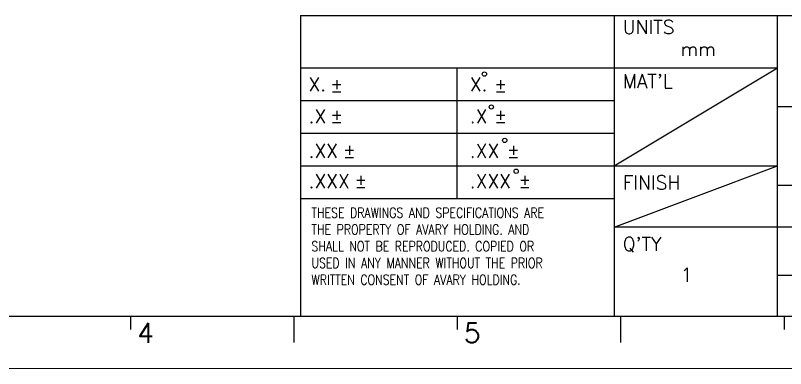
# Model space of a CAD drawing. Header units: millimetres. Extents: x 3175 to 3429, y -23 to 156.
# Drawn here: x 3279.8 to 3352.6, y -23.1 to 10.3 of the extents above; entities that cross this region are included whole.
import ezdxf

# ---------------------------------------------------------------- set-up
doc = ezdxf.new("R2010")
doc.units = ezdxf.units.MM
doc.header["$LTSCALE"] = 23.1
doc.linetypes.add('PHANTOM', pattern=[29.5, 9.5, -1.5, 3, -1.5, 3, -1.5, 9.5])
doc.layers.get('0').update_dxf_attribs({"linetype": 'CONTINUOUS'})
doc.layers.add('0PAPERF', color=2, linetype='PHANTOM', lineweight=0, plot=False)
doc.styles.add('SIMPLEX', font='SIMPLEX.SHX')
doc.styles.get("Standard").update_dxf_attribs({"font": 'SIMPLEX.SHX', "width": 0.8})

msp = doc.modelspace()

# ---------------------------------------------------------------- linework, layer by layer
for p, q in [((3306.712, 10.268), (3306.712, -18.137)), ((3306.712, 10.268), (3420.949, 10.268)), ((3336.352, 10.268), (3336.352, -18.137)), ((3351.789, -18.137), (3351.789, 10.268)), ((3306.712, 5.328), (3351.789, 5.328)), ((3321.532, -7.022), (3321.532, 5.328)), ((3336.352, -3.934), (3351.789, 5.328)), ((3306.712, 2.241), (3336.352, 2.241)), ((3420.949, 1.623), (3351.789, 1.623)), ((3306.712, -0.847), (3336.352, -0.847)), ((3306.712, -3.934), (3351.789, -3.934)), ((3336.352, -9.711), (3351.789, -3.934)), ((3420.949, -5.787), (3351.789, -5.787)), ((3306.712, -7.022), (3336.352, -7.022)), ((3382.047, -9.711), (3336.352, -9.711)), ((3351.789, -14.25), (3382.047, -14.25)), ((3182.595, -18.137), (3420.949, -18.137)), ((3290.657, -18.137), (3290.657, -19.372)), ((3306.094, -18.137), (3306.094, -20.607)), ((3321.532, -18.137), (3321.532, -19.372)), ((3336.969, -18.137), (3336.969, -20.607)), ((3352.407, -18.137), (3352.407, -19.372))]:
    msp.add_line(p, q)
msp.add_lwpolyline([(3351.789, 10.268), (3420.949, 10.268), (3420.949, 1.623), (3351.789, 1.623)], close=True)
for centre in [(3324.093, 4.736), (3324.747, 1.622), (3326.013, -1.535), (3327.093, -4.448)]:
    msp.add_circle(centre, 0.204)
at = {"layer": '0PAPERF'}
msp.add_line((3175.493, -23.077), (3428.731, -23.077), dxfattribs=at)

# ---------------------------------------------------------------- texts
at = {"style": 'SIMPLEX'}
for s, height, p in [('UNITS', 1.2967, (3337.163, 8.535)), ('mm', 1.2967, (3342.632, 6.444)), ('X.', 1.2967, (3307.468, 3.108)), ('X.', 1.2967, (3322.704, 3.108)), ("MAT'L", 1.2967, (3337.163, 3.414)), ('%%p ', 1.2967, (3309.521, 3.059)), ('%%p ', 1.2967, (3325.017, 3.059)), ('.X', 1.2967, (3307.468, 0.091)), ('%%p ', 1.2967, (3309.521, 0.156)), ('.X', 1.2967, (3322.704, 0.091)), ('%%p ', 1.2967, (3325.017, 0.156)), ('.XX', 1.2967, (3307.468, -3.163)), ('%%p ', 1.2967, (3310.721, -3.147)), ('.XX', 1.2967, (3322.704, -3.163)), ('%%p ', 1.2967, (3326.217, -3.147)), ('.XXX', 1.2967, (3307.468, -6.027)), ('%%p ', 1.2967, (3311.801, -5.978)), ('.XXX', 1.2967, (3322.704, -6.027)), ('%%p ', 1.2967, (3327.297, -5.978)), ('FINISH', 1.2967, (3337.163, -6.153)), ("Q'TY", 1.2967, (3337.163, -11.962)), ('1', 1.297, (3342.632, -14.873)), ('4', 1.852, (3291.275, -20.631)), ('5', 1.852, (3322.149, -20.631))]:
    msp.add_text(s, height=height, dxfattribs=at).set_placement(p)
at = {"color": 3, "lineweight": 0, "insert": (3307.748, -7.891), "char_height": 0.948544, "width": 26.09699, "attachment_point": 1}
msp.add_mtext('THESE DRAWINGS AND SPECIFICATIONS ARE THE PROPERTY OF AVARY HOLDING. AND SHALL NOT BE REPRODUCED. COPIED OR USED IN ANY MANNER WITHOUT THE PRIOR WRITTEN CONSENT OF AVARY HOLDING.', dxfattribs=at)

doc.saveas('drawing.dxf')
